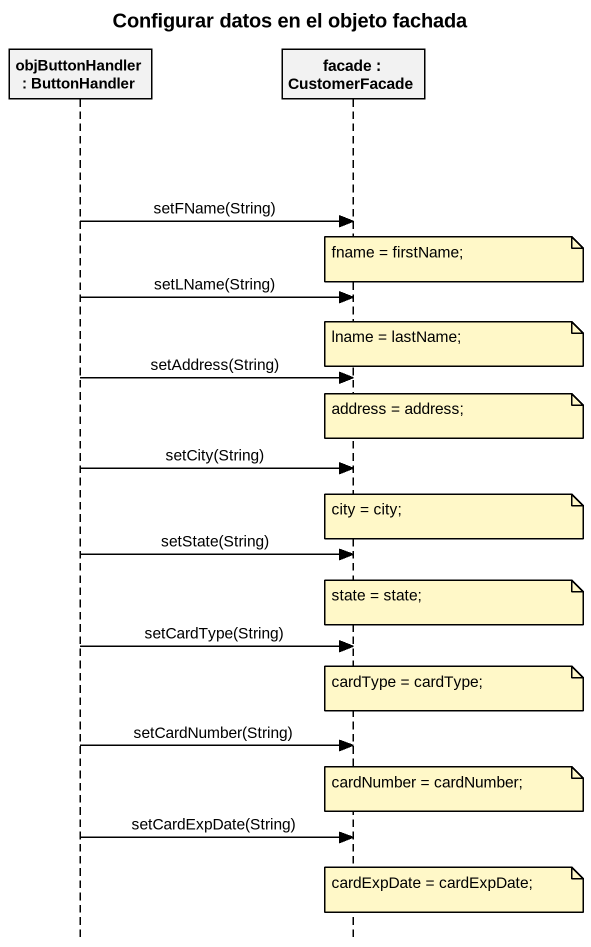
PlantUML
@startuml
title Configurar datos en el objeto fachada
hide footbox
participant "objButtonHandler : ButtonHandler" as objButtonHandler
participant "facade : CustomerFacade" as facade

objButtonHandler -> facade : setFName(String)
note over facade : fname = firstName;
objButtonHandler -> facade : setLName(String)
note over facade : lname = lastName;
objButtonHandler -> facade : setAddress(String)
note over facade : address = address;
objButtonHandler -> facade : setCity(String)
note over facade : city = city;
objButtonHandler -> facade : setState(String)
note over facade : state = state;
objButtonHandler -> facade : setCardType(String)
note over facade : cardType = cardType;
objButtonHandler -> facade : setCardNumber(String)
note over facade : cardNumber = cardNumber;
objButtonHandler -> facade : setCardExpDate(String)
note over facade : cardExpDate = cardExpDate;
@enduml
